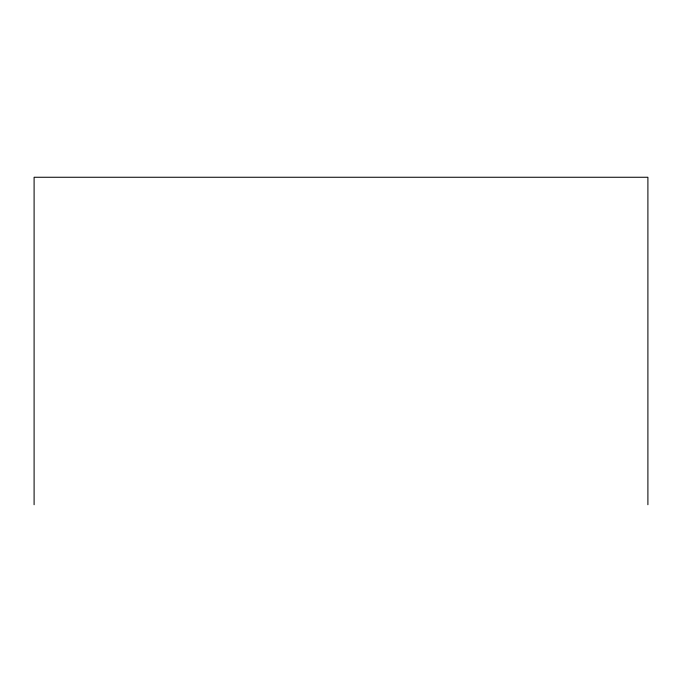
<?xml version="1.0" encoding="UTF-8"?>
<svg xmlns="http://www.w3.org/2000/svg" width="682" height="682" viewBox="0 0 682 682"><rect width="100%" height="100%" fill="white"/><g stroke="black" fill="none" stroke-linecap="round" stroke-linejoin="round"><path stroke-width="1.02" d="M647.9 504.74L647.9 177.26L34.1 177.26L34.1 504.74"/></g></svg>
